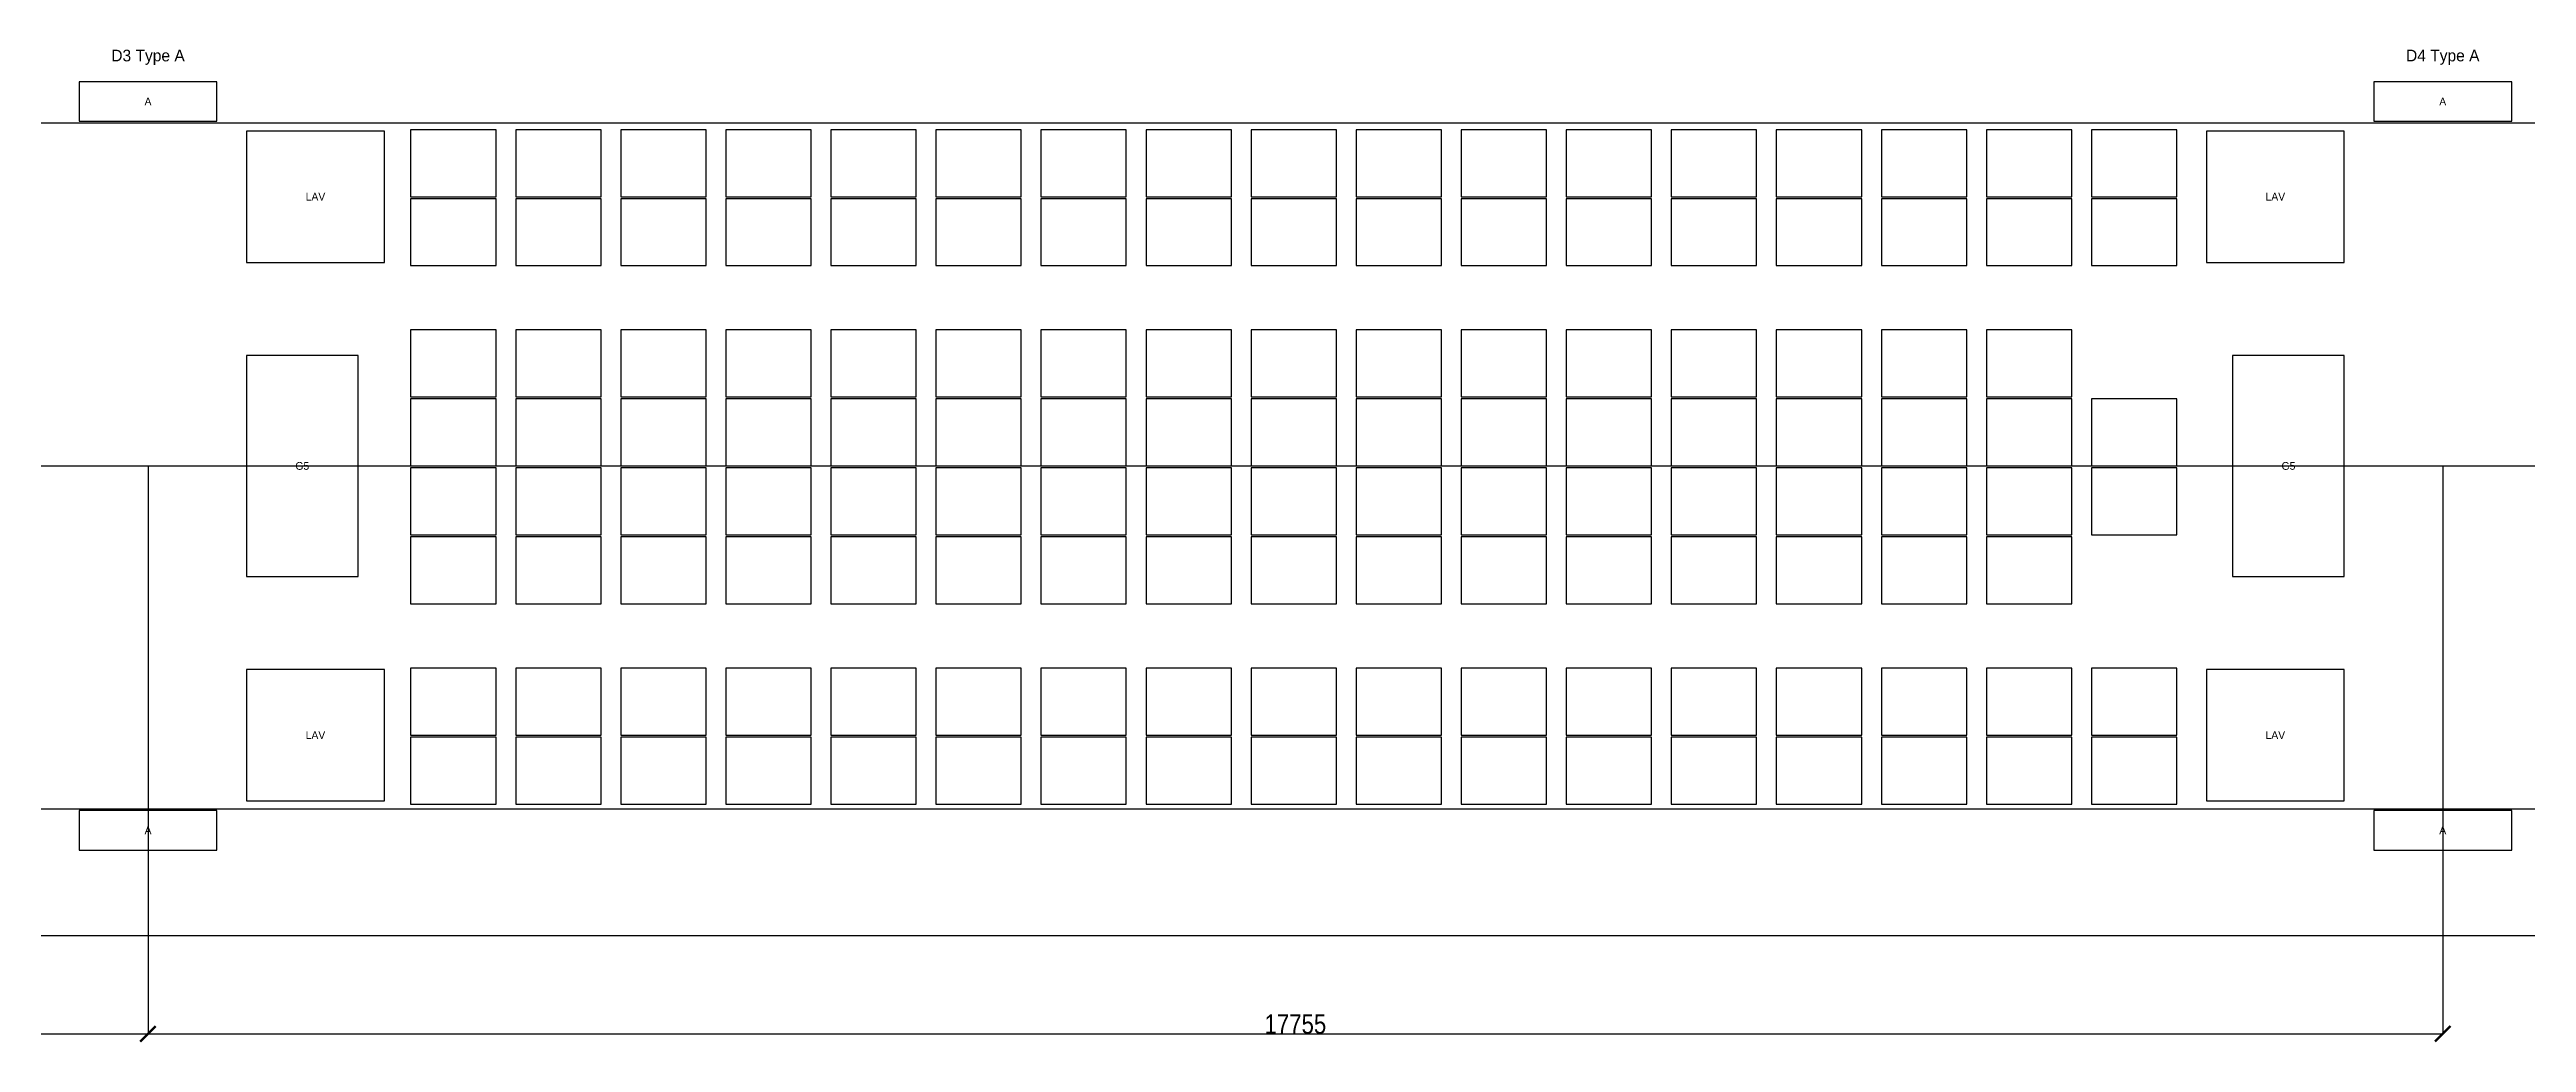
# Model space of a CAD drawing. Header units: millimetres. Extents: x -66 to 59328, y -4461 to 3221.
# Drawn here: x 29667 to 48832, y -4461 to 3221 of the extents above; entities that cross this region are included whole.
import ezdxf
from ezdxf.enums import TextEntityAlignment as Align

# ---------------------------------------------------------------- set-up
doc = ezdxf.new("R2010")
doc.units = ezdxf.units.MM
doc.linetypes.add('CENTER', pattern=[5.08, 3.175, -0.635, 0.635, -0.635])
for name, color, linetype in [('CABIN_WALL', 7, 'Continuous'), ('DIMS', 8, 'Continuous'), ('DOOR', 1, 'Continuous'), ('GALLEY', 30, 'Continuous'), ('LAV', 6, 'Continuous'), ('SEATS_YC', 4, 'Continuous'), ('TEXT', 7, 'Continuous')]:
    doc.layers.add(name, color=color, linetype=linetype)
doc.styles.add('OpenSansCondensed-Light', font='OpenSansCondensed-Light.ttf')
doc.dimstyles.new('EZDXF', dxfattribs={"dimtxt": 0.25, "dimasz": 0.175, "dimexe": 0.375, "dimexo": 0.125, "dimgap": 0.1, "dimtad": 1, "dimlfac": 100, "dimzin": 12, "dimdsep": 46, "dimtxsty": 'OpenSansCondensed-Light', "dimblk": 'ARCHTICK', "dimcen": 2.5, "dimazin": 3, "dimtfac": 0.5, "dimtmove": 2, "dimatfit": 3})

# ---------------------------------------------------------------- blocks, each defined once
blk = doc.blocks.new('_ARCHTICK')
at = {"color": 0, "linetype": 'BYBLOCK', "const_width": 0.15}
blk.add_lwpolyline([(-0.5, -0.5), (0.5, 0.5)], dxfattribs=at)

msp = doc.modelspace()

# ---------------------------------------------------------------- linework, layer by layer
at = {"layer": 'CABIN_WALL'}
for p, q in [((0, 2654.3), (50012.6, 2654.3)), ((0, -2654.3), (50012.6, -2654.3))]:
    msp.add_line(p, q, dxfattribs=at)
at = {"layer": 'DIMS', "linetype": 'CENTER'}
msp.add_line((0, 0), (50012.6, 0), dxfattribs=at)
at = {"layer": 'DOOR'}
for points in [[(29895.8, 2667), (30962.6, 2667), (30962.6, 2971.8), (29895.8, 2971.8)], [(47650.4, 2667), (48717.2, 2667), (48717.2, 2971.8), (47650.4, 2971.8)], [(29895.8, -2971.8), (30962.6, -2971.8), (30962.6, -2667), (29895.8, -2667)], [(47650.4, -2971.8), (48717.2, -2971.8), (48717.2, -2667), (47650.4, -2667)]]:
    msp.add_lwpolyline(points, close=True, dxfattribs=at)
at = {"layer": 'GALLEY'}
for points in [[(31191.2, -854.71), (32054.8, -854.71), (32054.8, 854.71), (31191.2, 854.71)], [(46558.2, -854.71), (47421.8, -854.71), (47421.8, 854.71), (46558.2, 854.71)]]:
    msp.add_lwpolyline(points, close=True, dxfattribs=at)
at = {"layer": 'LAV'}
for points in [[(31191.2, 1574.8), (32258, 1574.8), (32258, 2590.8), (31191.2, 2590.8)], [(46355, 1574.8), (47421.8, 1574.8), (47421.8, 2590.8), (46355, 2590.8)], [(31191.2, -2590.8), (32258, -2590.8), (32258, -1574.8), (31191.2, -1574.8)], [(46355, -2590.8), (47421.8, -2590.8), (47421.8, -1574.8), (46355, -1574.8)]]:
    msp.add_lwpolyline(points, close=True, dxfattribs=at)
at = {"layer": 'SEATS_YC'}
for points in [[(32461.2, 2082.8), (33121.6, 2082.8), (33121.6, 2600.96), (32461.2, 2600.96)], [(33274, 2082.8), (33934.4, 2082.8), (33934.4, 2600.96), (33274, 2600.96)], [(34086.8, 2082.8), (34747.2, 2082.8), (34747.2, 2600.96), (34086.8, 2600.96)], [(34899.6, 2082.8), (35560, 2082.8), (35560, 2600.96), (34899.6, 2600.96)], [(35712.4, 2082.8), (36372.8, 2082.8), (36372.8, 2600.96), (35712.4, 2600.96)], [(36525.2, 2082.8), (37185.6, 2082.8), (37185.6, 2600.96), (36525.2, 2600.96)], [(37338, 2082.8), (37998.4, 2082.8), (37998.4, 2600.96), (37338, 2600.96)], [(38150.8, 2082.8), (38811.2, 2082.8), (38811.2, 2600.96), (38150.8, 2600.96)], [(38963.6, 2082.8), (39624, 2082.8), (39624, 2600.96), (38963.6, 2600.96)], [(39776.4, 2082.8), (40436.8, 2082.8), (40436.8, 2600.96), (39776.4, 2600.96)], [(40589.2, 2082.8), (41249.6, 2082.8), (41249.6, 2600.96), (40589.2, 2600.96)], [(41402, 2082.8), (42062.4, 2082.8), (42062.4, 2600.96), (41402, 2600.96)], [(42214.8, 2082.8), (42875.2, 2082.8), (42875.2, 2600.96), (42214.8, 2600.96)], [(43027.6, 2082.8), (43688, 2082.8), (43688, 2600.96), (43027.6, 2600.96)], [(43840.4, 2082.8), (44500.8, 2082.8), (44500.8, 2600.96), (43840.4, 2600.96)], [(44653.2, 2082.8), (45313.6, 2082.8), (45313.6, 2600.96), (44653.2, 2600.96)], [(45466, 2082.8), (46126.4, 2082.8), (46126.4, 2600.96), (45466, 2600.96)], [(32461.2, 1549.4), (33121.6, 1549.4), (33121.6, 2067.56), (32461.2, 2067.56)], [(33274, 1549.4), (33934.4, 1549.4), (33934.4, 2067.56), (33274, 2067.56)], [(34086.8, 1549.4), (34747.2, 1549.4), (34747.2, 2067.56), (34086.8, 2067.56)], [(34899.6, 1549.4), (35560, 1549.4), (35560, 2067.56), (34899.6, 2067.56)], [(35712.4, 1549.4), (36372.8, 1549.4), (36372.8, 2067.56), (35712.4, 2067.56)], [(36525.2, 1549.4), (37185.6, 1549.4), (37185.6, 2067.56), (36525.2, 2067.56)], [(37338, 1549.4), (37998.4, 1549.4), (37998.4, 2067.56), (37338, 2067.56)], [(38150.8, 1549.4), (38811.2, 1549.4), (38811.2, 2067.56), (38150.8, 2067.56)], [(38963.6, 1549.4), (39624, 1549.4), (39624, 2067.56), (38963.6, 2067.56)], [(39776.4, 1549.4), (40436.8, 1549.4), (40436.8, 2067.56), (39776.4, 2067.56)], [(40589.2, 1549.4), (41249.6, 1549.4), (41249.6, 2067.56), (40589.2, 2067.56)], [(41402, 1549.4), (42062.4, 1549.4), (42062.4, 2067.56), (41402, 2067.56)], [(42214.8, 1549.4), (42875.2, 1549.4), (42875.2, 2067.56), (42214.8, 2067.56)], [(43027.6, 1549.4), (43688, 1549.4), (43688, 2067.56), (43027.6, 2067.56)], [(43840.4, 1549.4), (44500.8, 1549.4), (44500.8, 2067.56), (43840.4, 2067.56)], [(44653.2, 1549.4), (45313.6, 1549.4), (45313.6, 2067.56), (44653.2, 2067.56)], [(45466, 1549.4), (46126.4, 1549.4), (46126.4, 2067.56), (45466, 2067.56)], [(32461.2, 533.4), (33121.6, 533.4), (33121.6, 1051.56), (32461.2, 1051.56)], [(33274, 533.4), (33934.4, 533.4), (33934.4, 1051.56), (33274, 1051.56)], [(34086.8, 533.4), (34747.2, 533.4), (34747.2, 1051.56), (34086.8, 1051.56)], [(34899.6, 533.4), (35560, 533.4), (35560, 1051.56), (34899.6, 1051.56)], [(35712.4, 533.4), (36372.8, 533.4), (36372.8, 1051.56), (35712.4, 1051.56)], [(36525.2, 533.4), (37185.6, 533.4), (37185.6, 1051.56), (36525.2, 1051.56)], [(37338, 533.4), (37998.4, 533.4), (37998.4, 1051.56), (37338, 1051.56)], [(38150.8, 533.4), (38811.2, 533.4), (38811.2, 1051.56), (38150.8, 1051.56)], [(38963.6, 533.4), (39624, 533.4), (39624, 1051.56), (38963.6, 1051.56)], [(39776.4, 533.4), (40436.8, 533.4), (40436.8, 1051.56), (39776.4, 1051.56)], [(40589.2, 533.4), (41249.6, 533.4), (41249.6, 1051.56), (40589.2, 1051.56)], [(41402, 533.4), (42062.4, 533.4), (42062.4, 1051.56), (41402, 1051.56)], [(42214.8, 533.4), (42875.2, 533.4), (42875.2, 1051.56), (42214.8, 1051.56)], [(43027.6, 533.4), (43688, 533.4), (43688, 1051.56), (43027.6, 1051.56)], [(43840.4, 533.4), (44500.8, 533.4), (44500.8, 1051.56), (43840.4, 1051.56)], [(44653.2, 533.4), (45313.6, 533.4), (45313.6, 1051.56), (44653.2, 1051.56)], [(32461.2, 0), (33121.6, 0), (33121.6, 518.16), (32461.2, 518.16)], [(33274, 0), (33934.4, 0), (33934.4, 518.16), (33274, 518.16)], [(34086.8, 0), (34747.2, 0), (34747.2, 518.16), (34086.8, 518.16)], [(34899.6, 0), (35560, 0), (35560, 518.16), (34899.6, 518.16)], [(35712.4, 0), (36372.8, 0), (36372.8, 518.16), (35712.4, 518.16)], [(36525.2, 0), (37185.6, 0), (37185.6, 518.16), (36525.2, 518.16)], [(37338, 0), (37998.4, 0), (37998.4, 518.16), (37338, 518.16)], [(38150.8, 0), (38811.2, 0), (38811.2, 518.16), (38150.8, 518.16)], [(38963.6, 0), (39624, 0), (39624, 518.16), (38963.6, 518.16)], [(39776.4, 0), (40436.8, 0), (40436.8, 518.16), (39776.4, 518.16)], [(40589.2, 0), (41249.6, 0), (41249.6, 518.16), (40589.2, 518.16)], [(41402, 0), (42062.4, 0), (42062.4, 518.16), (41402, 518.16)], [(42214.8, 0), (42875.2, 0), (42875.2, 518.16), (42214.8, 518.16)], [(43027.6, 0), (43688, 0), (43688, 518.16), (43027.6, 518.16)], [(43840.4, 0), (44500.8, 0), (44500.8, 518.16), (43840.4, 518.16)], [(44653.2, 0), (45313.6, 0), (45313.6, 518.16), (44653.2, 518.16)], [(45466, 0), (46126.4, 0), (46126.4, 518.16), (45466, 518.16)], [(32461.2, -533.4), (33121.6, -533.4), (33121.6, -15.24), (32461.2, -15.24)], [(33274, -533.4), (33934.4, -533.4), (33934.4, -15.24), (33274, -15.24)], [(34086.8, -533.4), (34747.2, -533.4), (34747.2, -15.24), (34086.8, -15.24)], [(34899.6, -533.4), (35560, -533.4), (35560, -15.24), (34899.6, -15.24)], [(35712.4, -533.4), (36372.8, -533.4), (36372.8, -15.24), (35712.4, -15.24)], [(36525.2, -533.4), (37185.6, -533.4), (37185.6, -15.24), (36525.2, -15.24)], [(37338, -533.4), (37998.4, -533.4), (37998.4, -15.24), (37338, -15.24)], [(38150.8, -533.4), (38811.2, -533.4), (38811.2, -15.24), (38150.8, -15.24)], [(38963.6, -533.4), (39624, -533.4), (39624, -15.24), (38963.6, -15.24)], [(39776.4, -533.4), (40436.8, -533.4), (40436.8, -15.24), (39776.4, -15.24)], [(40589.2, -533.4), (41249.6, -533.4), (41249.6, -15.24), (40589.2, -15.24)], [(41402, -533.4), (42062.4, -533.4), (42062.4, -15.24), (41402, -15.24)], [(42214.8, -533.4), (42875.2, -533.4), (42875.2, -15.24), (42214.8, -15.24)], [(43027.6, -533.4), (43688, -533.4), (43688, -15.24), (43027.6, -15.24)], [(43840.4, -533.4), (44500.8, -533.4), (44500.8, -15.24), (43840.4, -15.24)], [(44653.2, -533.4), (45313.6, -533.4), (45313.6, -15.24), (44653.2, -15.24)], [(45466, -533.4), (46126.4, -533.4), (46126.4, -15.24), (45466, -15.24)], [(32461.2, -1066.8), (33121.6, -1066.8), (33121.6, -548.64), (32461.2, -548.64)], [(33274, -1066.8), (33934.4, -1066.8), (33934.4, -548.64), (33274, -548.64)], [(34086.8, -1066.8), (34747.2, -1066.8), (34747.2, -548.64), (34086.8, -548.64)], [(34899.6, -1066.8), (35560, -1066.8), (35560, -548.64), (34899.6, -548.64)], [(35712.4, -1066.8), (36372.8, -1066.8), (36372.8, -548.64), (35712.4, -548.64)], [(36525.2, -1066.8), (37185.6, -1066.8), (37185.6, -548.64), (36525.2, -548.64)], [(37338, -1066.8), (37998.4, -1066.8), (37998.4, -548.64), (37338, -548.64)], [(38150.8, -1066.8), (38811.2, -1066.8), (38811.2, -548.64), (38150.8, -548.64)], [(38963.6, -1066.8), (39624, -1066.8), (39624, -548.64), (38963.6, -548.64)], [(39776.4, -1066.8), (40436.8, -1066.8), (40436.8, -548.64), (39776.4, -548.64)], [(40589.2, -1066.8), (41249.6, -1066.8), (41249.6, -548.64), (40589.2, -548.64)], [(41402, -1066.8), (42062.4, -1066.8), (42062.4, -548.64), (41402, -548.64)], [(42214.8, -1066.8), (42875.2, -1066.8), (42875.2, -548.64), (42214.8, -548.64)], [(43027.6, -1066.8), (43688, -1066.8), (43688, -548.64), (43027.6, -548.64)], [(43840.4, -1066.8), (44500.8, -1066.8), (44500.8, -548.64), (43840.4, -548.64)], [(44653.2, -1066.8), (45313.6, -1066.8), (45313.6, -548.64), (44653.2, -548.64)], [(32461.2, -2082.8), (33121.6, -2082.8), (33121.6, -1564.64), (32461.2, -1564.64)], [(33274, -2082.8), (33934.4, -2082.8), (33934.4, -1564.64), (33274, -1564.64)], [(34086.8, -2082.8), (34747.2, -2082.8), (34747.2, -1564.64), (34086.8, -1564.64)], [(34899.6, -2082.8), (35560, -2082.8), (35560, -1564.64), (34899.6, -1564.64)], [(35712.4, -2082.8), (36372.8, -2082.8), (36372.8, -1564.64), (35712.4, -1564.64)], [(36525.2, -2082.8), (37185.6, -2082.8), (37185.6, -1564.64), (36525.2, -1564.64)], [(37338, -2082.8), (37998.4, -2082.8), (37998.4, -1564.64), (37338, -1564.64)], [(38150.8, -2082.8), (38811.2, -2082.8), (38811.2, -1564.64), (38150.8, -1564.64)], [(38963.6, -2082.8), (39624, -2082.8), (39624, -1564.64), (38963.6, -1564.64)], [(39776.4, -2082.8), (40436.8, -2082.8), (40436.8, -1564.64), (39776.4, -1564.64)], [(40589.2, -2082.8), (41249.6, -2082.8), (41249.6, -1564.64), (40589.2, -1564.64)], [(41402, -2082.8), (42062.4, -2082.8), (42062.4, -1564.64), (41402, -1564.64)], [(42214.8, -2082.8), (42875.2, -2082.8), (42875.2, -1564.64), (42214.8, -1564.64)], [(43027.6, -2082.8), (43688, -2082.8), (43688, -1564.64), (43027.6, -1564.64)], [(43840.4, -2082.8), (44500.8, -2082.8), (44500.8, -1564.64), (43840.4, -1564.64)], [(44653.2, -2082.8), (45313.6, -2082.8), (45313.6, -1564.64), (44653.2, -1564.64)], [(45466, -2082.8), (46126.4, -2082.8), (46126.4, -1564.64), (45466, -1564.64)], [(32461.2, -2616.2), (33121.6, -2616.2), (33121.6, -2098.04), (32461.2, -2098.04)], [(33274, -2616.2), (33934.4, -2616.2), (33934.4, -2098.04), (33274, -2098.04)], [(34086.8, -2616.2), (34747.2, -2616.2), (34747.2, -2098.04), (34086.8, -2098.04)], [(34899.6, -2616.2), (35560, -2616.2), (35560, -2098.04), (34899.6, -2098.04)], [(35712.4, -2616.2), (36372.8, -2616.2), (36372.8, -2098.04), (35712.4, -2098.04)], [(36525.2, -2616.2), (37185.6, -2616.2), (37185.6, -2098.04), (36525.2, -2098.04)], [(37338, -2616.2), (37998.4, -2616.2), (37998.4, -2098.04), (37338, -2098.04)], [(38150.8, -2616.2), (38811.2, -2616.2), (38811.2, -2098.04), (38150.8, -2098.04)], [(38963.6, -2616.2), (39624, -2616.2), (39624, -2098.04), (38963.6, -2098.04)], [(39776.4, -2616.2), (40436.8, -2616.2), (40436.8, -2098.04), (39776.4, -2098.04)], [(40589.2, -2616.2), (41249.6, -2616.2), (41249.6, -2098.04), (40589.2, -2098.04)], [(41402, -2616.2), (42062.4, -2616.2), (42062.4, -2098.04), (41402, -2098.04)], [(42214.8, -2616.2), (42875.2, -2616.2), (42875.2, -2098.04), (42214.8, -2098.04)], [(43027.6, -2616.2), (43688, -2616.2), (43688, -2098.04), (43027.6, -2098.04)], [(43840.4, -2616.2), (44500.8, -2616.2), (44500.8, -2098.04), (43840.4, -2098.04)], [(44653.2, -2616.2), (45313.6, -2616.2), (45313.6, -2098.04), (44653.2, -2098.04)], [(45466, -2616.2), (46126.4, -2616.2), (46126.4, -2098.04), (45466, -2098.04)]]:
    msp.add_lwpolyline(points, close=True, dxfattribs=at)

# ---------------------------------------------------------------- texts
at = {"layer": 'TEXT'}
for s, height, p in [('D3 Type A', 90, (30429.2, 3175)), ('D4 Type A', 90, (48183.8, 3175)), ('A', 60, (30429.2, 2819.4)), ('A', 60, (48183.8, 2819.4)), ('LAV', 60, (31724.6, 2082.8)), ('LAV', 60, (46888.4, 2082.8)), ('G5', 60, (31623, 0)), ('G5', 60, (46990, 0)), ('LAV', 60, (31724.6, -2082.8)), ('LAV', 60, (46888.4, -2082.8)), ('A', 60, (30429.2, -2819.4)), ('A', 60, (48183.8, -2819.4))]:
    msp.add_text(s, height=height, dxfattribs=at).set_placement(p, align=Align.MIDDLE_CENTER)

# ---------------------------------------------------------------- dimensions: what is measured, and where the dimension line sits
at = {"layer": 'DIMS'}
for base, p1, p2 in [((12420.6, -4394.2), (12420.6, 0), (30429.2, 0)), ((30429.2, -4394.2), (30429.2, 0), (48183.8, 0)), ((0, -3632.2), (0, -2654.3), (50012.6, -2654.3))]:
    msp.add_linear_dim(base=base, p1=p1, p2=p2, dimstyle='EZDXF', override={"dimtxt": 150, "dimasz": 120, "dimdec": 0, "dimlfac": 1}, dxfattribs=at).render()

doc.saveas('drawing.dxf')
